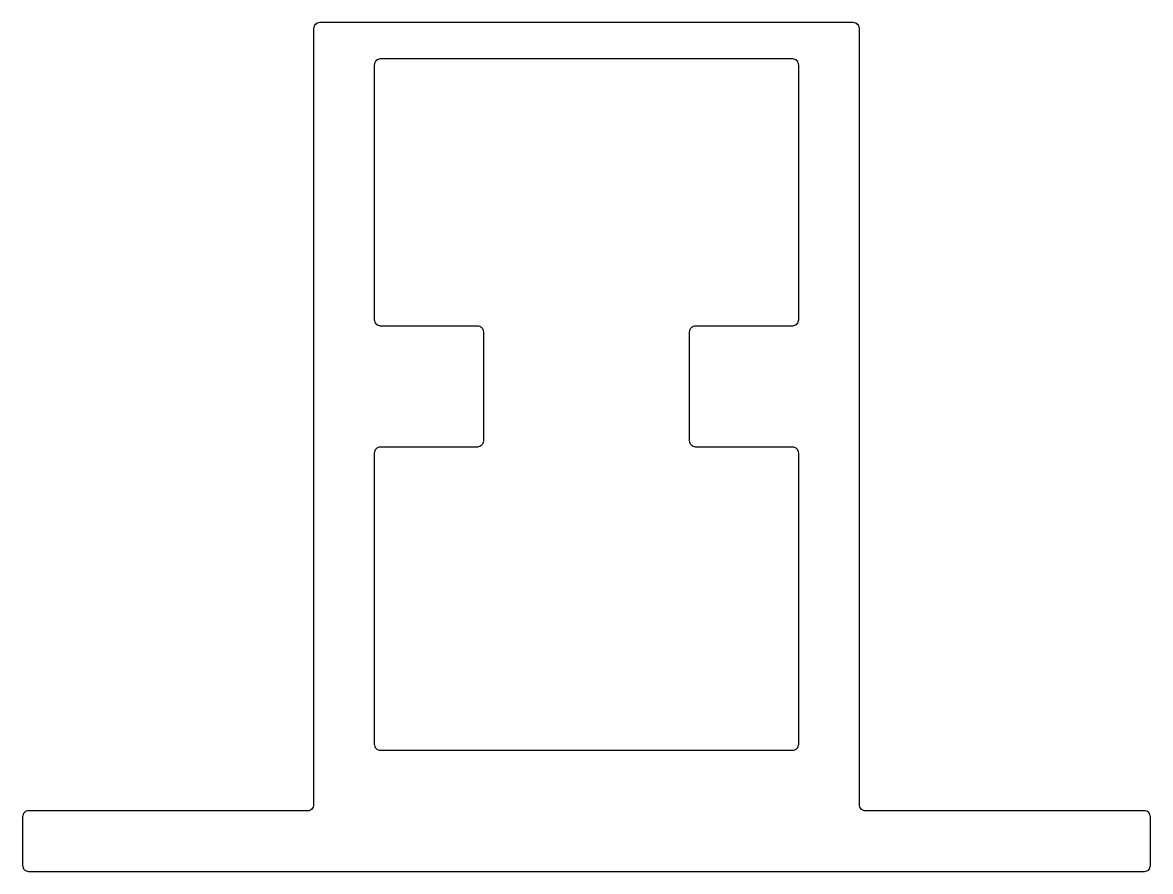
# Model space of a CAD drawing. Extents: x 837.4 to 883.9, y 459.3 to 494.3.
import ezdxf

# ---------------------------------------------------------------- set-up
doc = ezdxf.new("R2010")
doc.units = 0
doc.layers.get('0').update_dxf_attribs({"linetype": 'CONTINUOUS'})

msp = doc.modelspace()

# ---------------------------------------------------------------- linework, layer by layer
for points in [[(849.69, 494.267, 0.414214), (849.44, 494.017), (849.44, 462.017, -0.414214), (849.19, 461.767), (837.69, 461.767, 0.414214), (837.44, 461.517), (837.44, 459.517, 0.414214), (837.69, 459.267), (883.69, 459.267, 0.414214), (883.94, 459.517), (883.94, 461.517, 0.414214), (883.69, 461.767), (872.19, 461.767, -0.414214), (871.94, 462.017), (871.94, 494.017, 0.414214), (871.69, 494.267)], [(852.19, 492.767, 0.414214), (851.94, 492.517), (851.94, 482.017, 0.414214), (852.19, 481.767), (856.19, 481.767, -0.414214), (856.44, 481.517), (856.44, 477.017, -0.414214), (856.19, 476.767), (852.19, 476.767, 0.414214), (851.94, 476.517), (851.94, 464.517, 0.414214), (852.19, 464.267), (869.19, 464.267, 0.414214), (869.44, 464.517), (869.44, 476.517, 0.414214), (869.19, 476.767), (865.19, 476.767, -0.414214), (864.94, 477.017), (864.94, 481.517, -0.414214), (865.19, 481.767), (869.19, 481.767, 0.414214), (869.44, 482.017), (869.44, 492.517, 0.414214), (869.19, 492.767)]]:
    msp.add_lwpolyline(points, format="xyb", close=True)

doc.saveas('drawing.dxf')
